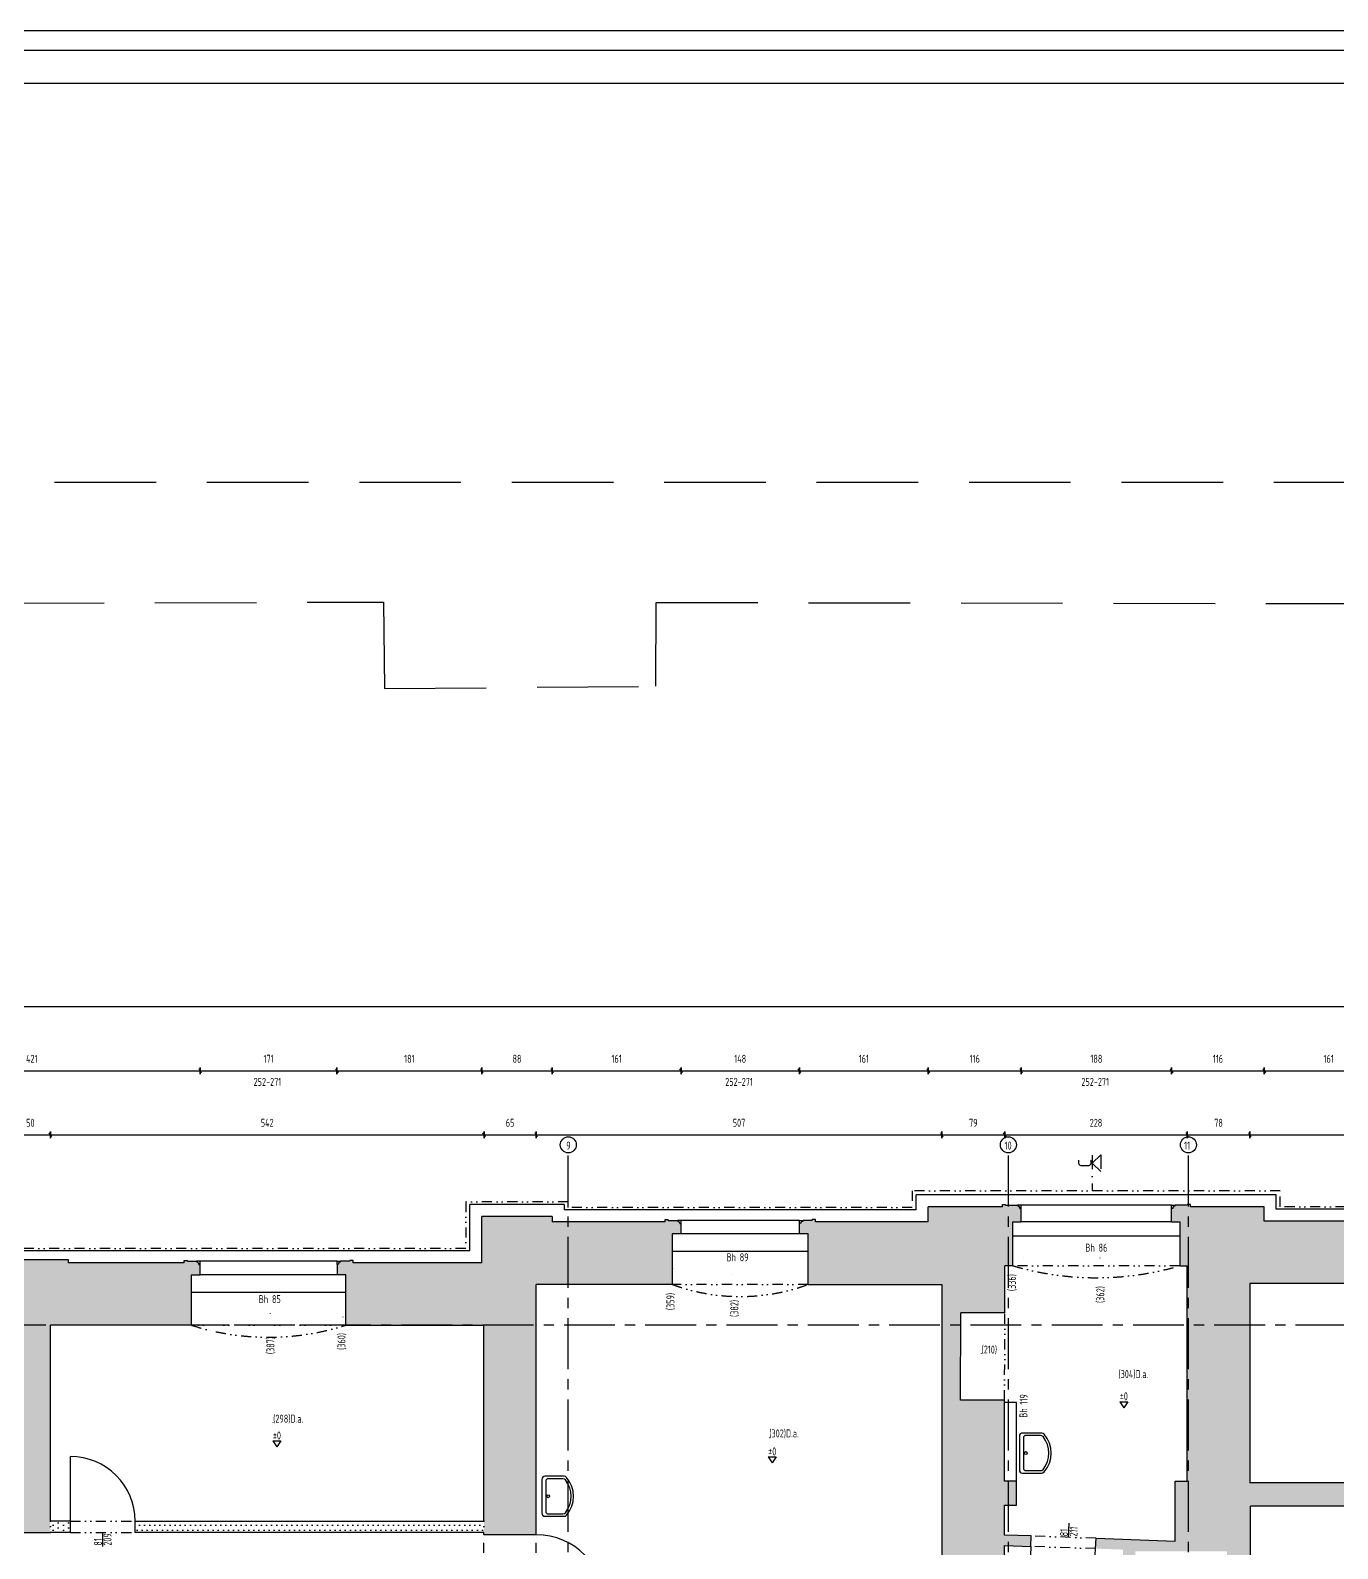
# Model space of a CAD drawing. Header units: centimetres. Extents: x -147 to 196535, y -264 to 83836.
# Drawn here: x 131564 to 164244, y 45893 to 83836 of the extents above; entities that cross this region are included whole.
import ezdxf
from ezdxf.enums import TextEntityAlignment as Align

# ---------------------------------------------------------------- set-up
doc = ezdxf.new("R2010")
doc.units = ezdxf.units.CM
doc.header["$LTSCALE"] = 20
doc.header["$PDMODE"] = 2
for name, pattern in [('GETRENNT', [31.75, 12.7, -6.35, 0, -6.35, 0, -6.35]), ('MITTE', [50.8, 31.75, -6.35, 6.35, -6.35]), ('PUNKT', [6.35, 0, -6.35]), ('STRICHLINIE', [19.05, 12.7, -6.35]), ('STRICHPUNKTX2', [50.8, 25.4, -12.7, 0, -12.7])]:
    doc.linetypes.add(name, pattern=pattern)
for name, color, linetype in [('Bemassung', 134, 'Continuous'), ('VBW.Abgelotet', 6, 'GETRENNT'), ('VBW.AbgelotetUmgeklappt', 252, 'GETRENNT'), ('VBW.Achsen', 244, 'MITTE'), ('VBW.Ansicht', 3, 'Continuous'), ('VBW.HoeheAbsolut', 142, 'Continuous'), ('VBW.HoeheRelativ', 2, 'Continuous'), ('VBW.LAYOUT', 3, 'Continuous'), ('VBW.NutzungsartVersiegelt', 9, 'STRICHLINIE'), ('VBW.Sanitaer', 4, 'Continuous'), ('VBW.Schnitt', 7, 'Continuous'), ('VBW.SchnittTrockenbau', 42, 'Continuous'), ('VBW.Schraffur', 9, 'Continuous'), ('VBW.Text', 84, 'Continuous'), ('VBW.Tuer', 4, 'Continuous'), ('VBW.Verlauf', 2, 'PUNKT'), ('VBW.Vertikalschnittlinie', 12, 'STRICHPUNKTX2')]:
    doc.layers.add(name, color=color, linetype=linetype)
doc.styles.add('VBWText', font='isocp.shx', dxfattribs={"width": 0.8})
doc.dimstyles.new('M50BR', dxfattribs={"dimtxt": 10, "dimasz": 0.5, "dimexe": 2, "dimexo": 0, "dimgap": 10, "dimtad": 4, "dimdec": 0, "dimdsep": 46, "dimtxsty": 'VBWText', "dimblk": 'BemVBW', "dimcen": 2, "dimse1": 1, "dimse2": 1, "dimclrd": 134, "dimclre": 40, "dimclrt": 134, "dimadec": 0, "dimazin": 0, "dimtfac": 1.428571, "dimtdec": 0, "dimtix": 1, "dimtmove": 2, "dimatfit": 3, "dimldrblk": 'NONE', "dimfxl": 1, "dimtvp": 1.428571, "dimtolj": 1, "dimarcsym": 0})

# ---------------------------------------------------------------- blocks, each defined once
blk = doc.blocks.new('Waschbecken')
for p, q in [((-25, 8), (-25, -15.9)), ((-22, 6.6), (-22, -11.9)), ((22, -11.9), (22, 6.6)), ((25, -15.9), (25, 8)), ((-19, -14.9), (19, -14.9)), ((-21, -19.9), (21, -19.9))]:
    blk.add_line(p, q)
blk.add_circle((0, -11.9), 1.81)
for centre, radius, start, end in [((0, -15.9), 35.8, 48.6972, 131.3028), ((-21, 8), 4, 131.3028, 180), ((-18, 6.6), 4, 128.6562, 180), ((0, -15.9), 32.8, 51.3438, 128.6562), ((18, 6.6), 4, 0, 51.3438), ((21, 8), 4, 0, 48.6972), ((-21, -15.9), 4, 180, 270), ((-19, -11.9), 3, 180, 270), ((19, -11.9), 3, 270, 0), ((21, -15.9), 4, 270, 0)]:
    blk.add_arc(centre, radius, start, end)
blk = doc.blocks.new('HoeKote')
for p, q in [((-1.01, 1.5), (1.01, 1.5)), ((-1.01, 1.5), (0, 0)), ((1.01, 1.5), (0, 0))]:
    blk.add_line(p, q)
at = {"style": 'VBWText', "width": 0.8}
blk.add_attdef('HOEHE', text='', height=2, rotation=0.1, dxfattribs=at).set_placement((0, 2.86), align=Align.MIDDLE)
blk = doc.blocks.new('BemVBW')
at = {"layer": 'Bemassung'}
for p, q in [((2.8, -4.9), (-2.8, 4.9)), ((-1.1, 0), (1.1, 0))]:
    blk.add_line(p, q, dxfattribs=at)
at = {"layer": 'Bemassung', "color": 4}
blk.add_line((0, 8.5), (0, -8.5), dxfattribs=at)
blk = doc.blocks.new('*D232')
at = {"layer": 'Bemassung', "color": 134, "lineweight": -2, "transparency": 16777216}
blk.add_line((132074, 56235), (142894, 56235), dxfattribs=at)
at = {"layer": 'Defpoints', "color": 0, "transparency": 16777216}
for p in [(142904, 56235), (132064, 51477), (142904, 51477)]:
    blk.add_point(p, dxfattribs=at)
at = {"layer": 'Bemassung', "color": 134, "lineweight": -2, "transparency": 16777216, "xscale": 9.999999971459891, "yscale": 9.999999971459891, "zscale": 9.999999971459891, "rotation": 180}
blk.add_blockref('BemVBW', (132064, 56235), dxfattribs=at)
at = {"layer": 'Bemassung', "color": 134, "lineweight": -2, "transparency": 16777216, "xscale": 9.999999971459891, "yscale": 9.999999971459891, "zscale": 9.999999971459891}
blk.add_blockref('BemVBW', (142904, 56235), dxfattribs=at)
at = {"layer": 'Bemassung', "color": 134, "transparency": 16777216, "insert": (137484, 56535), "char_height": 200, "attachment_point": 5, "style": 'VBWText'}
blk.add_mtext('\\A1;542', dxfattribs=at)
blk = doc.blocks.new('_None')
blk = doc.blocks.new('*D255')
at = {"layer": 'Bemassung', "color": 134, "lineweight": -2, "transparency": 16777216}
blk.add_line((131074, 56235), (132054, 56235), dxfattribs=at)
at = {"layer": 'Defpoints', "color": 0, "transparency": 16777216}
for p in [(132064, 56235), (131064, 51477), (132064, 51477)]:
    blk.add_point(p, dxfattribs=at)
at = {"layer": 'Bemassung', "color": 134, "lineweight": -2, "transparency": 16777216, "xscale": 9.999999971459891, "yscale": 9.999999971459891, "zscale": 9.999999971459891, "rotation": 180}
blk.add_blockref('BemVBW', (131064, 56235), dxfattribs=at)
at = {"layer": 'Bemassung', "color": 134, "lineweight": -2, "transparency": 16777216, "xscale": 9.999999971459891, "yscale": 9.999999971459891, "zscale": 9.999999971459891}
blk.add_blockref('BemVBW', (132064, 56235), dxfattribs=at)
at = {"layer": 'Bemassung', "color": 134, "transparency": 16777216, "insert": (131564, 56535), "char_height": 200, "attachment_point": 5, "style": 'VBWText'}
blk.add_mtext('\\A1;50', dxfattribs=at)
blk = doc.blocks.new('*D256')
at = {"layer": 'Bemassung', "color": 134, "lineweight": -2, "transparency": 16777216}
blk.add_line((144219, 56235), (154339, 56235), dxfattribs=at)
at = {"layer": 'Defpoints', "color": 0, "transparency": 16777216}
for p in [(154349, 56235), (144209, 52497), (154349, 52497)]:
    blk.add_point(p, dxfattribs=at)
at = {"layer": 'Bemassung', "color": 134, "lineweight": -2, "transparency": 16777216, "xscale": 9.999999971459891, "yscale": 9.999999971459891, "zscale": 9.999999971459891, "rotation": 180}
blk.add_blockref('BemVBW', (144209, 56235), dxfattribs=at)
at = {"layer": 'Bemassung', "color": 134, "lineweight": -2, "transparency": 16777216, "xscale": 9.999999971459891, "yscale": 9.999999971459891, "zscale": 9.999999971459891}
blk.add_blockref('BemVBW', (154349, 56235), dxfattribs=at)
at = {"layer": 'Bemassung', "color": 134, "transparency": 16777216, "insert": (149279, 56535), "char_height": 200, "attachment_point": 5, "style": 'VBWText'}
blk.add_mtext('\\A1;507', dxfattribs=at)
blk = doc.blocks.new('*D257')
at = {"layer": 'Bemassung', "color": 134, "lineweight": -2, "transparency": 16777216}
blk.add_line((142914, 56235), (144199, 56235), dxfattribs=at)
at = {"layer": 'Defpoints', "color": 0, "transparency": 16777216}
for p in [(144209, 56235), (144209, 52497), (142904, 51477)]:
    blk.add_point(p, dxfattribs=at)
at = {"layer": 'Bemassung', "color": 134, "lineweight": -2, "transparency": 16777216, "xscale": 9.999999971459891, "yscale": 9.999999971459891, "zscale": 9.999999971459891, "rotation": 180}
blk.add_blockref('BemVBW', (142904, 56235), dxfattribs=at)
at = {"layer": 'Bemassung', "color": 134, "lineweight": -2, "transparency": 16777216, "xscale": 9.999999971459891, "yscale": 9.999999971459891, "zscale": 9.999999971459891}
blk.add_blockref('BemVBW', (144209, 56235), dxfattribs=at)
at = {"layer": 'Bemassung', "color": 134, "transparency": 16777216, "insert": (143556, 56535), "char_height": 200, "attachment_point": 5, "style": 'VBWText'}
blk.add_mtext('\\A1;65', dxfattribs=at)
blk = doc.blocks.new('*D259')
at = {"layer": 'Bemassung', "color": 134, "lineweight": -2, "transparency": 16777216}
blk.add_line((154359, 56235), (155912, 56235), dxfattribs=at)
at = {"layer": 'Defpoints', "color": 0, "transparency": 16777216}
for p in [(155922, 56235), (155922, 52964), (154349, 52497)]:
    blk.add_point(p, dxfattribs=at)
at = {"layer": 'Bemassung', "color": 134, "lineweight": -2, "transparency": 16777216, "xscale": 9.999999971459891, "yscale": 9.999999971459891, "zscale": 9.999999971459891, "rotation": 180}
blk.add_blockref('BemVBW', (154349, 56235), dxfattribs=at)
at = {"layer": 'Bemassung', "color": 134, "lineweight": -2, "transparency": 16777216, "xscale": 9.999999971459891, "yscale": 9.999999971459891, "zscale": 9.999999971459891}
blk.add_blockref('BemVBW', (155922, 56235), dxfattribs=at)
at = {"layer": 'Bemassung', "color": 134, "transparency": 16777216, "insert": (155136, 56535), "char_height": 200, "attachment_point": 5, "style": 'VBWText'}
blk.add_mtext('\\A1;79', dxfattribs=at)
blk = doc.blocks.new('*D260')
at = {"layer": 'Bemassung', "color": 134, "lineweight": -2, "transparency": 16777216}
blk.add_line((155932, 56235), (160472, 56235), dxfattribs=at)
at = {"layer": 'Defpoints', "color": 0, "transparency": 16777216}
for p in [(160482, 56235), (155922, 52964), (160482, 52964)]:
    blk.add_point(p, dxfattribs=at)
at = {"layer": 'Bemassung', "color": 134, "lineweight": -2, "transparency": 16777216, "xscale": 9.999999971459891, "yscale": 9.999999971459891, "zscale": 9.999999971459891, "rotation": 180}
blk.add_blockref('BemVBW', (155922, 56235), dxfattribs=at)
at = {"layer": 'Bemassung', "color": 134, "lineweight": -2, "transparency": 16777216, "xscale": 9.999999971459891, "yscale": 9.999999971459891, "zscale": 9.999999971459891}
blk.add_blockref('BemVBW', (160482, 56235), dxfattribs=at)
at = {"layer": 'Bemassung', "color": 134, "transparency": 16777216, "insert": (158202, 56535), "char_height": 200, "attachment_point": 5, "style": 'VBWText'}
blk.add_mtext('\\A1;228', dxfattribs=at)
blk = doc.blocks.new('*D261')
at = {"layer": 'Bemassung', "color": 134, "lineweight": -2, "transparency": 16777216}
blk.add_line((160492, 56235), (162039, 56235), dxfattribs=at)
at = {"layer": 'Defpoints', "color": 0, "transparency": 16777216}
for p in [(162049, 56235), (160482, 52964), (162049, 52517)]:
    blk.add_point(p, dxfattribs=at)
at = {"layer": 'Bemassung', "color": 134, "lineweight": -2, "transparency": 16777216, "xscale": 9.999999971459891, "yscale": 9.999999971459891, "zscale": 9.999999971459891, "rotation": 180}
blk.add_blockref('BemVBW', (160482, 56235), dxfattribs=at)
at = {"layer": 'Bemassung', "color": 134, "lineweight": -2, "transparency": 16777216, "xscale": 9.999999971459891, "yscale": 9.999999971459891, "zscale": 9.999999971459891}
blk.add_blockref('BemVBW', (162049, 56235), dxfattribs=at)
at = {"layer": 'Bemassung', "color": 134, "transparency": 16777216, "insert": (161266, 56535), "char_height": 200, "attachment_point": 5, "style": 'VBWText'}
blk.add_mtext('\\A1;78', dxfattribs=at)
blk = doc.blocks.new('*D262')
at = {"layer": 'Bemassung', "color": 134, "lineweight": -2, "transparency": 16777216}
blk.add_line((162059, 56235), (171919, 56235), dxfattribs=at)
at = {"layer": 'Defpoints', "color": 0, "transparency": 16777216}
for p in [(171929, 56235), (162049, 52517), (171929, 52517)]:
    blk.add_point(p, dxfattribs=at)
at = {"layer": 'Bemassung', "color": 134, "lineweight": -2, "transparency": 16777216, "xscale": 9.999999971459891, "yscale": 9.999999971459891, "zscale": 9.999999971459891, "rotation": 180}
blk.add_blockref('BemVBW', (162049, 56235), dxfattribs=at)
at = {"layer": 'Bemassung', "color": 134, "lineweight": -2, "transparency": 16777216, "xscale": 9.999999971459891, "yscale": 9.999999971459891, "zscale": 9.999999971459891}
blk.add_blockref('BemVBW', (171929, 56235), dxfattribs=at)
at = {"layer": 'Bemassung', "color": 134, "transparency": 16777216, "insert": (166989, 56535), "char_height": 200, "attachment_point": 5, "style": 'VBWText'}
blk.add_mtext('\\A1;494', dxfattribs=at)
blk = doc.blocks.new('*D297')
at = {"layer": 'Bemassung', "color": 134, "lineweight": -2, "transparency": 16777216}
blk.add_line((127399, 57835), (135799, 57835), dxfattribs=at)
at = {"layer": 'Defpoints', "color": 0, "transparency": 16777216}
for p in [(135809, 57835), (127389, 53077), (135809, 53077)]:
    blk.add_point(p, dxfattribs=at)
at = {"layer": 'Bemassung', "color": 134, "lineweight": -2, "transparency": 16777216, "xscale": 9.999999971459891, "yscale": 9.999999971459891, "zscale": 9.999999971459891, "rotation": 180}
blk.add_blockref('BemVBW', (127389, 57835), dxfattribs=at)
at = {"layer": 'Bemassung', "color": 134, "lineweight": -2, "transparency": 16777216, "xscale": 9.999999971459891, "yscale": 9.999999971459891, "zscale": 9.999999971459891}
blk.add_blockref('BemVBW', (135809, 57835), dxfattribs=at)
at = {"layer": 'Bemassung', "color": 134, "transparency": 16777216, "insert": (131599, 58135), "char_height": 200, "attachment_point": 5, "style": 'VBWText'}
blk.add_mtext('\\A1;421', dxfattribs=at)
blk = doc.blocks.new('*D298')
at = {"layer": 'Bemassung', "color": 134, "lineweight": -2, "transparency": 16777216}
blk.add_line((135819, 57835), (139219, 57835), dxfattribs=at)
at = {"layer": 'Defpoints', "color": 0, "transparency": 16777216}
for p in [(139229, 57835), (135809, 53077), (139229, 53077)]:
    blk.add_point(p, dxfattribs=at)
at = {"layer": 'Bemassung', "color": 134, "lineweight": -2, "transparency": 16777216, "xscale": 9.999999971459891, "yscale": 9.999999971459891, "zscale": 9.999999971459891, "rotation": 180}
blk.add_blockref('BemVBW', (135809, 57835), dxfattribs=at)
at = {"layer": 'Bemassung', "color": 134, "lineweight": -2, "transparency": 16777216, "xscale": 9.999999971459891, "yscale": 9.999999971459891, "zscale": 9.999999971459891}
blk.add_blockref('BemVBW', (139229, 57835), dxfattribs=at)
at = {"layer": 'Bemassung', "color": 134, "transparency": 16777216, "insert": (137519, 58135), "char_height": 200, "attachment_point": 5, "style": 'VBWText'}
blk.add_mtext('\\A1;171', dxfattribs=at)
blk = doc.blocks.new('*D299')
at = {"layer": 'Bemassung', "color": 134, "lineweight": -2, "transparency": 16777216}
blk.add_line((139239, 57835), (142839, 57835), dxfattribs=at)
at = {"layer": 'Defpoints', "color": 0, "transparency": 16777216}
for p in [(142849, 57835), (142849, 54197), (139229, 53077)]:
    blk.add_point(p, dxfattribs=at)
at = {"layer": 'Bemassung', "color": 134, "lineweight": -2, "transparency": 16777216, "xscale": 9.999999971459891, "yscale": 9.999999971459891, "zscale": 9.999999971459891, "rotation": 180}
blk.add_blockref('BemVBW', (139229, 57835), dxfattribs=at)
at = {"layer": 'Bemassung', "color": 134, "lineweight": -2, "transparency": 16777216, "xscale": 9.999999971459891, "yscale": 9.999999971459891, "zscale": 9.999999971459891}
blk.add_blockref('BemVBW', (142849, 57835), dxfattribs=at)
at = {"layer": 'Bemassung', "color": 134, "transparency": 16777216, "insert": (141039, 58135), "char_height": 200, "attachment_point": 5, "style": 'VBWText'}
blk.add_mtext('\\A1;181', dxfattribs=at)
blk = doc.blocks.new('*D300')
at = {"layer": 'Bemassung', "color": 134, "lineweight": -2, "transparency": 16777216}
blk.add_line((142859, 57835), (144599, 57835), dxfattribs=at)
at = {"layer": 'Defpoints', "color": 0, "transparency": 16777216}
for p in [(144609, 57835), (142849, 54197), (144609, 54197)]:
    blk.add_point(p, dxfattribs=at)
at = {"layer": 'Bemassung', "color": 134, "lineweight": -2, "transparency": 16777216, "xscale": 9.999999971459891, "yscale": 9.999999971459891, "zscale": 9.999999971459891, "rotation": 180}
blk.add_blockref('BemVBW', (142849, 57835), dxfattribs=at)
at = {"layer": 'Bemassung', "color": 134, "lineweight": -2, "transparency": 16777216, "xscale": 9.999999971459891, "yscale": 9.999999971459891, "zscale": 9.999999971459891}
blk.add_blockref('BemVBW', (144609, 57835), dxfattribs=at)
at = {"layer": 'Bemassung', "color": 134, "transparency": 16777216, "insert": (143729, 58135), "char_height": 200, "attachment_point": 5, "style": 'VBWText'}
blk.add_mtext('\\A1;88', dxfattribs=at)
blk = doc.blocks.new('*D301')
at = {"layer": 'Bemassung', "color": 134, "lineweight": -2, "transparency": 16777216}
blk.add_line((144619, 57835), (147819, 57835), dxfattribs=at)
at = {"layer": 'Defpoints', "color": 0, "transparency": 16777216}
for p in [(147829, 57835), (144609, 54197), (147829, 54097)]:
    blk.add_point(p, dxfattribs=at)
at = {"layer": 'Bemassung', "color": 134, "lineweight": -2, "transparency": 16777216, "xscale": 9.999999971459891, "yscale": 9.999999971459891, "zscale": 9.999999971459891, "rotation": 180}
blk.add_blockref('BemVBW', (144609, 57835), dxfattribs=at)
at = {"layer": 'Bemassung', "color": 134, "lineweight": -2, "transparency": 16777216, "xscale": 9.999999971459891, "yscale": 9.999999971459891, "zscale": 9.999999971459891}
blk.add_blockref('BemVBW', (147829, 57835), dxfattribs=at)
at = {"layer": 'Bemassung', "color": 134, "transparency": 16777216, "insert": (146219, 58135), "char_height": 200, "attachment_point": 5, "style": 'VBWText'}
blk.add_mtext('\\A1;161', dxfattribs=at)
blk = doc.blocks.new('*D302')
at = {"layer": 'Bemassung', "color": 134, "lineweight": -2, "transparency": 16777216}
blk.add_line((147839, 57835), (150779, 57835), dxfattribs=at)
at = {"layer": 'Defpoints', "color": 0, "transparency": 16777216}
for p in [(150789, 57835), (147829, 54097), (150789, 54097)]:
    blk.add_point(p, dxfattribs=at)
at = {"layer": 'Bemassung', "color": 134, "lineweight": -2, "transparency": 16777216, "xscale": 9.999999971459891, "yscale": 9.999999971459891, "zscale": 9.999999971459891, "rotation": 180}
blk.add_blockref('BemVBW', (147829, 57835), dxfattribs=at)
at = {"layer": 'Bemassung', "color": 134, "lineweight": -2, "transparency": 16777216, "xscale": 9.999999971459891, "yscale": 9.999999971459891, "zscale": 9.999999971459891}
blk.add_blockref('BemVBW', (150789, 57835), dxfattribs=at)
at = {"layer": 'Bemassung', "color": 134, "transparency": 16777216, "insert": (149309, 58135), "char_height": 200, "attachment_point": 5, "style": 'VBWText'}
blk.add_mtext('\\A1;148', dxfattribs=at)
blk = doc.blocks.new('*D303')
at = {"layer": 'Bemassung', "color": 134, "lineweight": -2, "transparency": 16777216}
blk.add_line((150799, 57835), (153999, 57835), dxfattribs=at)
at = {"layer": 'Defpoints', "color": 0, "transparency": 16777216}
for p in [(154009, 57835), (154009, 54437), (150789, 54097)]:
    blk.add_point(p, dxfattribs=at)
at = {"layer": 'Bemassung', "color": 134, "lineweight": -2, "transparency": 16777216, "xscale": 9.999999971459891, "yscale": 9.999999971459891, "zscale": 9.999999971459891, "rotation": 180}
blk.add_blockref('BemVBW', (150789, 57835), dxfattribs=at)
at = {"layer": 'Bemassung', "color": 134, "lineweight": -2, "transparency": 16777216, "xscale": 9.999999971459891, "yscale": 9.999999971459891, "zscale": 9.999999971459891}
blk.add_blockref('BemVBW', (154009, 57835), dxfattribs=at)
at = {"layer": 'Bemassung', "color": 134, "transparency": 16777216, "insert": (152399, 58135), "char_height": 200, "attachment_point": 5, "style": 'VBWText'}
blk.add_mtext('\\A1;161', dxfattribs=at)
blk = doc.blocks.new('*D304')
at = {"layer": 'Bemassung', "color": 134, "lineweight": -2, "transparency": 16777216}
blk.add_line((154019, 57835), (156322, 57835), dxfattribs=at)
at = {"layer": 'Defpoints', "color": 0, "transparency": 16777216}
for p in [(156332, 57835), (154009, 54437), (156332, 54477)]:
    blk.add_point(p, dxfattribs=at)
at = {"layer": 'Bemassung', "color": 134, "lineweight": -2, "transparency": 16777216, "xscale": 9.999999971459891, "yscale": 9.999999971459891, "zscale": 9.999999971459891, "rotation": 180}
blk.add_blockref('BemVBW', (154009, 57835), dxfattribs=at)
at = {"layer": 'Bemassung', "color": 134, "lineweight": -2, "transparency": 16777216, "xscale": 9.999999971459891, "yscale": 9.999999971459891, "zscale": 9.999999971459891}
blk.add_blockref('BemVBW', (156332, 57835), dxfattribs=at)
at = {"layer": 'Bemassung', "color": 134, "transparency": 16777216, "insert": (155171, 58135), "char_height": 200, "attachment_point": 5, "style": 'VBWText'}
blk.add_mtext('\\A1;116', dxfattribs=at)
blk = doc.blocks.new('*D305')
at = {"layer": 'Bemassung', "color": 134, "lineweight": -2, "transparency": 16777216}
blk.add_line((156342, 57835), (160083, 57835), dxfattribs=at)
at = {"layer": 'Defpoints', "color": 0, "transparency": 16777216}
for p in [(160093, 57835), (156332, 54477), (160093, 54477)]:
    blk.add_point(p, dxfattribs=at)
at = {"layer": 'Bemassung', "color": 134, "lineweight": -2, "transparency": 16777216, "xscale": 9.999999971459891, "yscale": 9.999999971459891, "zscale": 9.999999971459891, "rotation": 180}
blk.add_blockref('BemVBW', (156332, 57835), dxfattribs=at)
at = {"layer": 'Bemassung', "color": 134, "lineweight": -2, "transparency": 16777216, "xscale": 9.999999971459891, "yscale": 9.999999971459891, "zscale": 9.999999971459891}
blk.add_blockref('BemVBW', (160093, 57835), dxfattribs=at)
at = {"layer": 'Bemassung', "color": 134, "transparency": 16777216, "insert": (158212, 58135), "char_height": 200, "attachment_point": 5, "style": 'VBWText'}
blk.add_mtext('\\A1;188', dxfattribs=at)
blk = doc.blocks.new('*D306')
at = {"layer": 'Bemassung', "color": 134, "lineweight": -2, "transparency": 16777216}
blk.add_line((160103, 57835), (162399, 57835), dxfattribs=at)
at = {"layer": 'Defpoints', "color": 0, "transparency": 16777216}
for p in [(162409, 57835), (160093, 54477), (162409, 54437)]:
    blk.add_point(p, dxfattribs=at)
at = {"layer": 'Bemassung', "color": 134, "lineweight": -2, "transparency": 16777216, "xscale": 9.999999971459891, "yscale": 9.999999971459891, "zscale": 9.999999971459891, "rotation": 180}
blk.add_blockref('BemVBW', (160093, 57835), dxfattribs=at)
at = {"layer": 'Bemassung', "color": 134, "lineweight": -2, "transparency": 16777216, "xscale": 9.999999971459891, "yscale": 9.999999971459891, "zscale": 9.999999971459891}
blk.add_blockref('BemVBW', (162409, 57835), dxfattribs=at)
at = {"layer": 'Bemassung', "color": 134, "transparency": 16777216, "insert": (161251, 58135), "char_height": 200, "attachment_point": 5, "style": 'VBWText'}
blk.add_mtext('\\A1;116', dxfattribs=at)
blk = doc.blocks.new('*D307')
at = {"layer": 'Bemassung', "color": 134, "lineweight": -2, "transparency": 16777216}
blk.add_line((162419, 57835), (165619, 57835), dxfattribs=at)
at = {"layer": 'Defpoints', "color": 0, "transparency": 16777216}
for p in [(165629, 57835), (162409, 54437), (165629, 54117)]:
    blk.add_point(p, dxfattribs=at)
at = {"layer": 'Bemassung', "color": 134, "lineweight": -2, "transparency": 16777216, "xscale": 9.999999971459891, "yscale": 9.999999971459891, "zscale": 9.999999971459891, "rotation": 180}
blk.add_blockref('BemVBW', (162409, 57835), dxfattribs=at)
at = {"layer": 'Bemassung', "color": 134, "lineweight": -2, "transparency": 16777216, "xscale": 9.999999971459891, "yscale": 9.999999971459891, "zscale": 9.999999971459891}
blk.add_blockref('BemVBW', (165629, 57835), dxfattribs=at)
at = {"layer": 'Bemassung', "color": 134, "transparency": 16777216, "insert": (164019, 58135), "char_height": 200, "attachment_point": 5, "style": 'VBWText'}
blk.add_mtext('\\A1;161', dxfattribs=at)
blk = doc.blocks.new('*D311')
at = {"layer": 'Bemassung', "color": 134, "lineweight": -2, "transparency": 16777216}
blk.add_line((173619, 59435), (20597, 59435), dxfattribs=at)
at = {"layer": 'Defpoints', "color": 0, "transparency": 16777216}
for p in [(20587, 59435), (20587, 54135), (173629, 54217)]:
    blk.add_point(p, dxfattribs=at)
at = {"layer": 'Bemassung', "color": 134, "lineweight": -2, "transparency": 16777216, "xscale": 9.999999971459891, "yscale": 9.999999971459891, "zscale": 9.999999971459891, "rotation": 180}
blk.add_blockref('BemVBW', (20587, 59435), dxfattribs=at)
at = {"layer": 'Bemassung', "color": 134, "lineweight": -2, "transparency": 16777216, "xscale": 9.999999971459891, "yscale": 9.999999971459891, "zscale": 9.999999971459891}
blk.add_blockref('BemVBW', (173629, 59435), dxfattribs=at)
at = {"layer": 'Bemassung', "color": 134, "transparency": 16777216, "insert": (97108, 59735), "char_height": 200, "attachment_point": 5, "style": 'VBWText'}
blk.add_mtext('\\A1;7652', dxfattribs=at)

msp = doc.modelspace()

# ---------------------------------------------------------------- hatches: boundary and pattern name
at = {"layer": 'VBW.Schraffur'}
h = msp.add_hatch(color=256, dxfattribs=at)
h.dxf.hatch_style = 1
h.paths.add_polyline_path([(154349.2, 44337.3), (154349.2, 44156.9), (154381.4, 42387.2), (154685.9, 42142.7), (155985.7, 42166.3), (155916.5, 45973.6), (156575.3, 45950.4), (156584.4, 46210.2), (155915.7, 46233.8), (155916.4, 46983.6), (156216.4, 46983.3), (156217, 47583.3), (155917, 47583.6), (155919, 49603.6), (154819, 49604.6), (154821.1, 51784.6), (155921.1, 51783.6), (155922.2, 52963.6), (156122.2, 52963.6), (156122.2, 54063.6), (156331.8, 54063.6), (156331.8, 54397.3), (156301.8, 54397.3, 0.4142136), (156241.8, 54457.3), (156241.8, 54477.3), (155942.4, 54477.3), (155942.4, 54497.3), (155862.4, 54497.3), (155862.4, 54437.3), (154009.2, 54437.3), (154009.2, 54057.3), (151189.2, 54057.3), (151189.2, 54117.3), (151109.2, 54117.3), (151109.2, 54097.3), (150879.2, 54097.3), (150879.2, 54077.3, 0.4142136), (150819.2, 54017.3), (150789.2, 54017.3), (150789.2, 53757.3), (151009.2, 53757.3), (151009.2, 52497.3), (154349.2, 52497.3)])
h = msp.add_hatch(color=256, dxfattribs=at)
h.dxf.hatch_style = 1
h.paths.add_polyline_path([(160482.2, 47583.6), (160182.2, 47583.6), (160182.2, 46083.6), (158203.4, 46153.2), (158194.3, 45893.4), (158875.7, 45869.4), (158875.7, 45543.6), (159185.7, 45543.6), (159185.7, 45823.6), (161475.7, 45823.6), (161475.7, 45503.6), (162069.2, 45503.6), (162069.2, 46957.3), (166089.2, 46957.3), (166089.2, 47537.3), (162049.2, 47537.3), (162049.2, 52517.3), (165409.2, 52517.3), (165409.2, 53777.3), (165629.2, 53777.3), (165629.2, 54037.3), (165599.2, 54037.3, 0.4142136), (165539.2, 54097.3), (165539.2, 54117.3), (165309.2, 54117.3), (165309.2, 54137.3), (165229.2, 54137.3), (165229.2, 54077.3), (162409.2, 54077.3), (162409.2, 54437.3), (160562, 54437.3), (160562, 54497.3), (160482, 54497.3), (160482, 54477.3), (160182.6, 54477.3), (160182.6, 54457.3, 0.4142136), (160122.6, 54397.3), (160092.6, 54397.3), (160092.6, 54063.6), (160302.2, 54063.6), (160302.2, 52963.6), (160482.2, 52963.6)])
h = msp.add_hatch(color=256, dxfattribs=at)
h.dxf.hatch_style = 1
h.paths.add_polyline_path([(144209.2, 52497.3), (147609.2, 52497.3), (147609.2, 53757.3), (147829.2, 53757.3), (147829.2, 54017.3), (147799.2, 54017.3, 0.4142136), (147739.2, 54077.3), (147739.2, 54097.3), (147509.2, 54097.3), (147509.2, 54117.3), (147429.2, 54117.3), (147429.2, 54057.3), (144609.2, 54057.3), (144609.2, 54197.3), (142849.2, 54197.3), (142849.2, 53037.3), (139629.2, 53037.3), (139629.2, 53097.3), (139549.2, 53097.3), (139549.2, 53077.3), (139319.2, 53077.3), (139319.2, 53057.3, 0.4142136), (139259.2, 52997.3), (139229.2, 52997.3), (139229.2, 52737.3), (139449.2, 52737.3), (139449.2, 51477.3), (142903.6, 51477.3), (142903.6, 46577.3), (142903.6, 46297.3), (142903.6, 46237.3), (144209.2, 46237.3)])
h = msp.add_hatch(color=256, dxfattribs=at)
h.dxf.hatch_style = 1
h.paths.add_polyline_path([(135589.2, 52737.3), (135809.2, 52737.3), (135809.2, 52997.3), (135779.2, 52997.3, 0.4142136), (135719.2, 53057.3), (135719.2, 53077.3), (135489.2, 53077.3), (135489.2, 53097.3), (135409.2, 53097.3), (135409.2, 53037.3), (132509.2, 53037.3), (132509.2, 53117.3), (130709.2, 53117.3), (130709.2, 53037.3), (127789.2, 53037.3), (127789.2, 53097.3), (127709.2, 53097.3), (127709.2, 53077.3), (127479.2, 53077.3), (127479.2, 53057.3, 0.4142136), (127419.2, 52997.3), (127389.2, 52997.3), (127389.2, 52717.3), (127589.2, 52717.3), (127589.2, 51477.3), (131063.6, 51477.3), (131063.6, 46297.3), (132063.6, 46297.3), (132063.6, 46577.3), (132063.6, 51477.3), (135589.2, 51477.3)])
h = msp.add_hatch(dxfattribs=at)
h.set_pattern_fill('DOTS', color=42, scale=4, angle=-61.71788)
h.set_pattern_definition([(90, (-7744151.96, 15768824.58), (-126.9999996, 63.4999998), [0, -126.9999996])])
h.paths.add_polyline_path([(132563.6, 46577.3), (132063.6, 46577.3), (132063.6, 46297.3), (132563.6, 46297.3)])
h = msp.add_hatch(dxfattribs=at)
h.set_pattern_fill('DOTS', color=42, scale=4, angle=-151.71788)
h.set_pattern_definition([(360, (-7744151.96, 15768824.58), (63.4999998, 126.9999996), [0, -126.9999996])])
h.paths.add_polyline_path([(142903.6, 46577.3), (134183.6, 46577.3), (134183.6, 46297.3), (142903.6, 46297.3)])

# ---------------------------------------------------------------- linework, layer by layer
at = {"layer": 'Defpoints', "color": 10, "linetype": 'Continuous'}
msp.add_lwpolyline([(3926.2, 1612.9), (189606, 1612.9), (189606, 82504.8), (3926.2, 82504.8)], close=True, dxfattribs=at)
at = {"layer": 'VBW.Abgelotet'}
for p, q in [((162809.2, 54837.3), (153609.2, 54837.3)), ((153609.2, 54837.3), (153609.2, 54417.3)), ((162809.2, 54437.3), (162809.2, 54837.3)), ((145009.2, 54557.3), (142449.2, 54557.3)), ((142449.2, 54557.3), (142449.2, 53397.3)), ((145009.2, 54417.3), (145009.2, 54557.3)), ((153609.2, 54417.3), (145009.2, 54417.3)), ((171429.2, 54437.3), (162809.2, 54437.3)), ((142449.2, 53397.3), (108909.2, 53397.3)), ((160302.2, 52963.6), (156122.2, 52963.6)), ((151009.2, 52497.3), (147609.2, 52497.3)), ((155919, 49603.6), (155921.1, 51783.6)), ((139449.2, 51477.3), (135589.2, 51477.3)), ((132563.6, 46577.3), (134183.6, 46577.3)), ((132563.6, 46297.3), (134183.6, 46297.3)), ((142903.6, 44517.3), (142903.6, 46237.3)), ((144209.2, 44517.3), (144209.2, 46237.3)), ((158194.3, 45893.4), (156575.3, 45950.4)), ((158203.4, 46153.2), (156584.4, 46210.2))]:
    msp.add_line(p, q, dxfattribs=at)
at = {"layer": 'VBW.AbgelotetUmgeklappt'}
for centre, radius, start, end in [((158212.2, 60093.7), 7430.2, 253.66304, 286.33696), ((149309.2, 57108.9), 4915, 249.76438, 290.23562), ((137519.2, 57535.5), 6358.2, 252.32925, 287.67075)]:
    msp.add_arc(centre, radius, start, end, dxfattribs=at)
at = {"layer": 'VBW.Achsen', "ltscale": 2}
for p, q in [((145012.1, 1612.9), (145012.1, 55784.5)), ((156012.1, 1612.9), (156012.1, 55784.5)), ((160512.1, 1612.9), (160512.1, 55784.5)), ((174622.3, 51474.8), (19455.7, 51474.8))]:
    msp.add_line(p, q, dxfattribs=at)
at = {"layer": 'VBW.Achsen', "linetype": 'Continuous', "ltscale": 2}
for centre in [(145012.1, 55984.5), (156012.1, 55984.5), (160512.1, 55984.5)]:
    msp.add_circle(centre, 200, dxfattribs=at)
at = {"layer": 'VBW.Ansicht'}
for p, q in [((162709.2, 54737.3), (153709.2, 54737.3)), ((153709.2, 54357.3), (153709.2, 54737.3)), ((162709.2, 54377.3), (162709.2, 54737.3)), ((144909.2, 54497.3), (142549.2, 54497.3)), ((142549.2, 53337.3), (142549.2, 54497.3)), ((144909.2, 54497.3), (144909.2, 54357.3)), ((153709.2, 54357.3), (144909.2, 54357.3)), ((156331.8, 54477.3), (156241.8, 54477.3)), ((160092.6, 54477.3), (156331.8, 54477.3)), ((156331.8, 54397.3), (156331.8, 54477.3)), ((160092.6, 54397.3, 0), (160092.6, 54477.3, 0)), ((160092.6, 54477.3, 0), (160182.6, 54477.3, 0)), ((171529.2, 54377.3), (162709.2, 54377.3)), ((147829.2, 54097.3), (147739.2, 54097.3)), ((150789.2, 54097.3), (147829.2, 54097.3)), ((147829.2, 54017.3), (147829.2, 54097.3)), ((150789.2, 54017.3), (150789.2, 54097.3)), ((150789.2, 54097.3), (150879.2, 54097.3)), ((160092.6, 54063.6), (156331.8, 54063.6)), ((150789.2, 53757.3), (147829.2, 53757.3)), ((160302.2, 53703.6), (156122.2, 53703.6)), ((142549.2, 53337.3), (108809.2, 53337.3)), ((151009.2, 53317.3), (147609.2, 53317.3)), ((135809.2, 53077.3), (135719.2, 53077.3)), ((139229.2, 53077.3), (135809.2, 53077.3)), ((135809.2, 52997.3), (135809.2, 53077.3)), ((139229.2, 52997.3), (139229.2, 53077.3)), ((139229.2, 53077.3), (139319.2, 53077.3)), ((139229.2, 52737.3), (135809.2, 52737.3)), ((139449.2, 52297.3), (135589.2, 52297.3)), ((156218.9, 49543.3), (155918.9, 49543.6)), ((156217, 47583.3), (156218.9, 49543.3))]:
    msp.add_line(p, q, dxfattribs=at)
at = {"layer": 'VBW.HoeheRelativ'}
for p in [(156387.5, 53175.7), (158303.8, 53160.4), (147626, 52898.6), (149127.4, 52734.9), (137566.6, 51765.5), (139378.7, 51683.1), (155340.4, 50773.5), (158763.7, 50155.6), (137633.5, 49040.6), (150035.8, 48672.7)]:
    msp.add_point(p, dxfattribs=at)
at = {"layer": 'VBW.LAYOUT', "color": 4}
msp.add_line((-146.9, 83835.9), (196535.4, 83835.9), dxfattribs=at)
at = {"layer": 'VBW.LAYOUT'}
msp.add_line((196035.4, 83335.9), (2353.1, 83335.9), dxfattribs=at)
at = {"layer": 'VBW.NutzungsartVersiegelt', "ltscale": 10}
for p, q in [((101688.7, 72550.6), (184317.6, 72539.9)), ((123247.1, 69501.2), (140390.6, 69549.8)), ((140390.6, 69549.8), (140419.7, 67385.2)), ((147200.7, 67445.3), (147209.5, 69539.4)), ((147209.5, 69539.4), (184033.5, 69480.1)), ((140419.7, 67385.2), (147200.7, 67445.3))]:
    msp.add_line(p, q, dxfattribs=at)
at = {"layer": 'VBW.Schnitt'}
for p, q in [((155862.4, 54437.3), (154009.2, 54437.3)), ((154009.2, 54057.3), (154009.2, 54437.3)), ((155862.4, 54497.3), (155942.4, 54497.3)), ((155862.4, 54437.3), (155862.4, 54497.3)), ((155942.4, 54477.3), (155942.4, 54497.3)), ((155942.4, 54477.3), (156241.8, 54477.3)), ((156241.8, 54457.3), (156241.8, 54477.3)), ((156301.8, 54397.3), (156331.8, 54397.3)), ((156331.8, 54063.6), (156331.8, 54397.3)), ((160092.6, 54063.6, 0), (160092.6, 54397.3, 0)), ((160122.6, 54397.3, 0), (160092.6, 54397.3, 0)), ((160482, 54477.3, 0), (160182.6, 54477.3, 0)), ((160182.6, 54457.3, 0), (160182.6, 54477.3, 0)), ((160562, 54497.3, 0), (160482, 54497.3, 0)), ((160482, 54477.3, 0), (160482, 54497.3, 0)), ((160562, 54437.3, 0), (160562, 54497.3, 0)), ((162409.2, 54437.3), (160562, 54437.3)), ((162409.2, 54077.3), (162409.2, 54437.3)), ((144609.2, 54197.3), (142849.2, 54197.3)), ((142849.2, 53037.3), (142849.2, 54197.3)), ((144609.2, 54197.3), (144609.2, 54057.3)), ((147429.2, 54057.3), (144609.2, 54057.3)), ((147429.2, 54117.3), (147509.2, 54117.3)), ((147429.2, 54057.3), (147429.2, 54117.3)), ((147509.2, 54097.3), (147509.2, 54117.3)), ((147509.2, 54097.3), (147739.2, 54097.3)), ((147739.2, 54077.3), (147739.2, 54097.3)), ((147799.2, 54017.3), (147829.2, 54017.3)), ((147829.2, 53757.3), (147829.2, 54017.3)), ((150789.2, 53757.3), (150789.2, 54017.3)), ((150819.2, 54017.3), (150789.2, 54017.3)), ((151109.2, 54097.3), (150879.2, 54097.3)), ((150879.2, 54077.3), (150879.2, 54097.3)), ((151189.2, 54117.3), (151109.2, 54117.3)), ((151109.2, 54097.3), (151109.2, 54117.3)), ((151189.2, 54057.3), (151189.2, 54117.3)), ((154009.2, 54057.3), (151189.2, 54057.3)), ((156122.2, 54063.6), (156331.8, 54063.6)), ((156122.2, 52963.6), (156122.2, 54063.6)), ((160092.6, 54063.6), (160302.2, 54063.6)), ((160302.2, 54063.6), (160302.2, 52963.6)), ((165229.2, 54077.3), (162409.2, 54077.3)), ((147829.2, 53757.3), (147609.2, 53757.3)), ((147609.2, 53757.3), (147609.2, 52497.3)), ((151009.2, 53757.3), (150789.2, 53757.3)), ((151009.2, 52497.3), (151009.2, 53757.3)), ((130709.2, 53117.3), (132509.2, 53117.3)), ((132509.2, 53117.3), (132509.2, 53037.3)), ((135409.2, 53037.3), (132509.2, 53037.3)), ((135409.2, 53097.3), (135489.2, 53097.3)), ((135409.2, 53037.3), (135409.2, 53097.3)), ((135489.2, 53077.3), (135489.2, 53097.3)), ((135489.2, 53077.3), (135719.2, 53077.3)), ((135719.2, 53057.3), (135719.2, 53077.3)), ((135779.2, 52997.3), (135809.2, 52997.3)), ((135809.2, 52737.3), (135809.2, 52997.3)), ((139229.2, 52997.3), (139229.2, 52737.3)), ((139259.2, 52997.3), (139229.2, 52997.3)), ((139549.2, 53077.3), (139319.2, 53077.3)), ((139319.2, 53057.3), (139319.2, 53077.3)), ((139629.2, 53097.3), (139549.2, 53097.3)), ((139549.2, 53077.3), (139549.2, 53097.3)), ((139629.2, 53037.3), (139629.2, 53097.3)), ((142849.2, 53037.3), (139629.2, 53037.3)), ((155921.1, 51783.6), (155922.2, 52963.6)), ((156122.2, 52963.6), (155922.2, 52963.6)), ((160302.2, 52963.6), (160482.2, 52963.6)), ((160482.2, 47583.6), (160482.2, 52963.6)), ((135589.2, 51477.3), (135589.2, 52737.3)), ((135589.2, 52737.3), (135809.2, 52737.3)), ((139449.2, 52737.3), (139229.2, 52737.3)), ((139449.2, 51477.3), (139449.2, 52737.3)), ((144209.2, 46237.3), (144209.2, 52497.3)), ((147609.2, 52497.3), (144209.2, 52497.3)), ((151009.2, 52497.3), (154349.2, 52497.3)), ((154349.2, 52497.3), (154349.2, 44337.3)), ((165409.2, 52517.3), (162049.2, 52517.3)), ((162049.2, 52517.3), (162049.2, 47537.3)), ((154819, 49604.6), (154821.1, 51784.6)), ((155921.1, 51783.6), (154821.1, 51784.6)), ((132063.6, 46577.3), (132063.6, 51477.3)), ((135589.2, 51477.3), (132063.6, 51477.3)), ((139449.2, 51477.3), (142903.6, 51477.3)), ((142903.6, 46577.3), (142903.6, 51477.3)), ((155919, 49603.6), (154819, 49604.6)), ((155917, 47583.6), (155919, 49603.6)), ((156217, 47583.3), (155917, 47583.6)), ((156216.4, 46983.3), (156217, 47583.3)), ((160182.2, 46083.6), (160182.2, 47583.6)), ((160182.2, 47583.6), (160482.2, 47583.6)), ((166089.2, 47537.3), (162049.2, 47537.3)), ((155915.7, 46233.8), (155916.4, 46983.6)), ((155916.4, 46983.6), (156216.4, 46983.3)), ((162069.2, 45503.6), (162069.2, 46957.3)), ((166089.2, 46957.3), (162069.2, 46957.3)), ((131063.6, 46297.3), (132063.6, 46297.3)), ((142903.6, 46237.3), (142903.6, 46297.3)), ((144209.2, 46237.3), (142903.6, 46237.3)), ((156584.4, 46210.2), (155915.7, 46233.8)), ((155985.7, 42166.3), (155916.5, 45973.6)), ((155916.5, 45973.6), (156575.3, 45950.4)), ((156575.3, 45950.4), (156584.4, 46210.2)), ((158194.3, 45893.4), (158203.4, 46153.2)), ((158203.4, 46153.2), (160182.2, 46083.6))]:
    msp.add_line(p, q, dxfattribs=at)
for centre, start, end in [((156241.8, 54397.3), 0, 90), ((160182.6, 54397.3, 0), 90, 180), ((147739.2, 54017.3), 0, 90), ((150879.2, 54017.3), 90, 180), ((135719.2, 52997.3), 0, 90), ((139319.2, 52997.3), 90, 180)]:
    msp.add_arc(centre, 60, start, end, dxfattribs=at)
at = {"layer": 'VBW.SchnittTrockenbau'}
for p, q in [((132563.6, 46577.3), (132063.6, 46577.3)), ((132563.6, 46297.3), (132063.6, 46297.3)), ((132563.6, 46297.3), (132563.6, 46577.3)), ((134183.6, 46577.3), (142903.6, 46577.3)), ((134183.6, 46297.3), (134183.6, 46577.3)), ((142903.6, 46297.3), (134183.6, 46297.3))]:
    msp.add_line(p, q, dxfattribs=at)
at = {"layer": 'VBW.Text'}
for p, q in [((133373.6, 45947.3), (133373.6, 46297.3)), ((157517.6, 46177.4), (157529.9, 46527.2))]:
    msp.add_line(p, q, dxfattribs=at)
at = {"layer": 'VBW.Tuer'}
for p, q in [((132563.6, 46577.3), (132563.6, 48197.3)), ((156575.3, 45950.4), (156518.3, 44331.4))]:
    msp.add_line(p, q, dxfattribs=at)
for centre, radius, start, end in [((132563.6, 46577.3), 1620, 0, 90), ((144209.2, 44517.3), 1720, 0, 90), ((156575.3, 45950.4), 1620, 267.98367, 357.98367)]:
    msp.add_arc(centre, radius, start, end, dxfattribs=at)
at = {"layer": 'VBW.Verlauf'}
for p, q in [((132063.6, 46577.3), (132063.6, 46297.3)), ((142903.6, 46577.3), (142903.6, 46297.3))]:
    msp.add_line(p, q, dxfattribs=at)
at = {"layer": 'VBW.Vertikalschnittlinie', "ltscale": 0.7}
for p, q in [((158321.8, 55738.3), (158110.8, 55527.4)), ((158110.8, 55729.9), (158110.8, 54837.3)), ((158110.8, 55527.4), (158321.8, 55316.4)), ((158321.8, 55738.3), (158321.8, 55316.4))]:
    msp.add_line(p, q, dxfattribs=at)

# ---------------------------------------------------------------- block references
at = {"layer": 'VBW.HoeheAbsolut', "xscale": 99.99999971459891, "yscale": 99.99999971459891, "zscale": 99.99999971459891, "rotation": 0.2821206841935772}
for p in [(158899.9, 49414.1), (137728.4, 48435.4), (150111.3, 48037.1)]:
    msp.add_blockref('HoeKote', p, dxfattribs=at).add_auto_attribs({'HOEHE': '%%p0'})
at = {"layer": 'VBW.Sanitaer', "xscale": 19.99999994291978, "yscale": 19.99999994291978, "zscale": 19.99999994291978}
for p, rotation in [((156685.2, 48282), 269.9449102960941), ((144746.6, 47201.2), 269.9999999999199)]:
    msp.add_blockref('Waschbecken', p, dxfattribs=dict(at, rotation=rotation))

# ---------------------------------------------------------------- texts
at = {"layer": 'Bemassung', "style": 'VBWText', "width": 0.8}
for p in [(137145.1, 57458.2), (148935.1, 57458.2), (157838.1, 57458.2)]:
    msp.add_text('252-271', height=200, rotation=0, dxfattribs=at).set_placement(p)
at = {"layer": 'VBW.Achsen', "ltscale": 2, "style": 'VBWText', "width": 0.8}
for s, p in [('9', (144960.2, 55866)), ('10', (155917.9, 55866)), ('11', (160406.6, 55866))]:
    msp.add_text(s, height=200, rotation=0, dxfattribs=at).set_placement(p)
at = {"layer": 'VBW.HoeheRelativ', "style": 'VBWText', "width": 0.8}
for s, p in [('Bh 86', (158212.2, 53414.8)), ('Bh 89', (149242.6, 53175.1)), ('Bh 85', (137548.6, 52128.5))]:
    msp.add_text(s, height=200, dxfattribs=at).set_placement(p, align=Align.MIDDLE_CENTER)
for s, rotation, p in [('(336)', 90, (156200.7, 52328.4)), ('(362)', 90, (158409.2, 52031.2)), ('(359)', 90, (147664.4, 51853.1)), ('(382)', 90, (149262.9, 51681.5)), ('(360)', 90, (139441.5, 50858.8)), ('(387)', 90, (137665.2, 50753)), ('(210)', 358.90325, (155340.4, 50773.5))]:
    msp.add_text(s, height=200, rotation=rotation, dxfattribs=at).set_placement(p)
for s, p in [('(304)D.a.', (158763.7, 50155.6)), ('(298)D.a.', (137633.5, 49040.6)), ('(302)D.a.', (150035.8, 48672.7))]:
    msp.add_text(s, height=200, dxfattribs=at).set_placement(p)
msp.add_text('Bh 119', height=200, rotation=88.90325, dxfattribs=at).set_placement((156392.7, 49458.8), align=Align.MIDDLE_CENTER)
at = {"layer": 'VBW.Text', "style": 'VBWText', "width": 0.8}
for s, rotation, p in [('81', 87.98367, (157498.3, 46198.1)), ('211', 87.98367, (157738.2, 46189.6)), ('81', 90, (133353.6, 45967.3)), ('209', 90, (133593.6, 45967.3))]:
    msp.add_text(s, height=200, rotation=rotation, dxfattribs=at).set_placement(p)
at = {"layer": 'VBW.Vertikalschnittlinie', "ltscale": 0.7, "style": 'VBWText'}
msp.add_text('C', height=337.5, rotation=90, dxfattribs=at).set_placement((157923, 55523.9), align=Align.MIDDLE)

# ---------------------------------------------------------------- dimensions: what is measured, and where the dimension line sits
at = {"layer": 'Bemassung'}
for base, p1, p2, picture, middle in [((20586.7, 59434.8), (173629.2, 54217.3), (20586.7, 54134.8), '*D311', (97108, 59734.8)), ((135809.2, 57834.8), (127389.2, 53077.3), (135809.2, 53077.3), '*D297', (131599.2, 58134.8)), ((139229.2, 57834.8), (135809.2, 53077.3), (139229.2, 53077.3), '*D298', (137519.2, 58134.8)), ((142849.2, 57834.8), (139229.2, 53077.3), (142849.2, 54197.3), '*D299', (141039.2, 58134.8)), ((144609.2, 57834.8), (142849.2, 54197.3), (144609.2, 54197.3), '*D300', (143729.2, 58134.8)), ((147829.2, 57834.8), (144609.2, 54197.3), (147829.2, 54097.3), '*D301', (146219.2, 58134.8)), ((150789.2, 57834.8), (147829.2, 54097.3), (150789.2, 54097.3), '*D302', (149309.2, 58134.8)), ((154009.2, 57834.8), (150789.2, 54097.3), (154009.2, 54437.3), '*D303', (152399.2, 58134.8)), ((156331.8, 57834.8), (154009.2, 54437.3), (156331.8, 54477.3), '*D304', (155170.5, 58134.8)), ((160092.6, 57834.8), (156331.8, 54477.3), (160092.6, 54477.3), '*D305', (158212.2, 58134.8)), ((162409.2, 57834.8), (160092.6, 54477.3), (162409.2, 54437.3), '*D306', (161250.9, 58134.8)), ((165629.2, 57834.8), (162409.2, 54437.3), (165629.2, 54117.3), '*D307', (164019.2, 58134.8)), ((132063.6, 56234.8), (131063.6, 51477.3), (132063.6, 51477.3), '*D255', (131563.6, 56534.8)), ((142903.6, 56234.8), (132063.6, 51477.3), (142903.6, 51477.3), '*D232', (137483.6, 56534.8)), ((144209.2, 56234.8), (142903.6, 51477.3), (144209.2, 52497.3), '*D257', (143556.4, 56534.8)), ((154349.2, 56234.8), (144209.2, 52497.3), (154349.2, 52497.3), '*D256', (149279.2, 56534.8)), ((155922.2, 56234.8), (154349.2, 52497.3), (155922.2, 52963.6), '*D259', (155135.7, 56534.8)), ((160482.2, 56234.8), (155922.2, 52963.6), (160482.2, 52963.6), '*D260', (158202.2, 56534.8)), ((162049.2, 56234.8), (160482.2, 52963.6), (162049.2, 52517.3), '*D261', (161265.7, 56534.8)), ((171929.2, 56234.8), (162049.2, 52517.3), (171929.2, 52517.3), '*D262', (166989.2, 56534.8))]:
    dim = msp.add_linear_dim(base=base, p1=p1, p2=p2, dimstyle='M50BR', override={"dimscale": 20, "dimlfac": 0.05}, dxfattribs=at)
    dim.commit()
    dim.dimension.update_dxf_attribs({"geometry": picture, "text_midpoint": middle})

doc.saveas('drawing.dxf')
